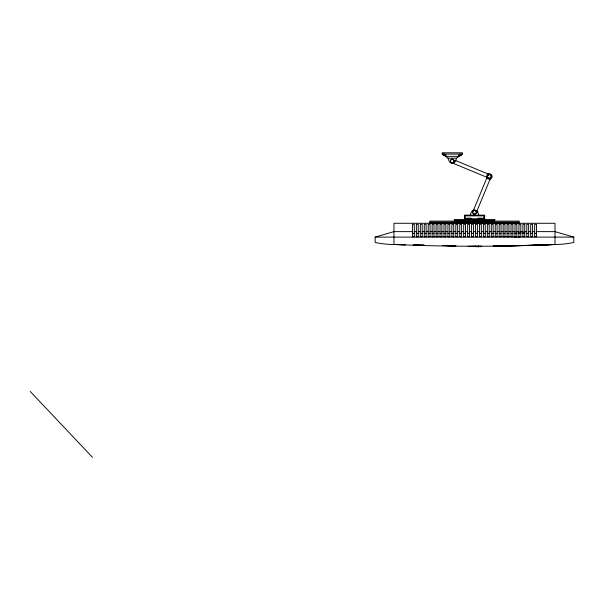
<?xml version="1.0" encoding="UTF-8"?>
<svg xmlns="http://www.w3.org/2000/svg" width="604" height="604" viewBox="0 0 604 604"><rect width="100%" height="100%" fill="white"/><g stroke="black" fill="none" stroke-linecap="round" stroke-linejoin="round"><path stroke-width="0.91" d="M524.702 236.76L524.717 231.626L526.779 231.626M520.776 236.76L520.822 231.626L522.905 231.626L522.86 236.76M514.948 233.771L514.955 233.371L516.82 233.371L516.805 233.771M514.948 232.019L514.955 231.626L512.864 231.626M516.805 232.019L516.82 231.626L518.904 231.626L518.889 237.515M518.889 233.771L518.934 224.326L520.822 224.326L520.822 233.371L518.904 233.371M456.586 158.165L455.514 161.064A3.428 3.428 0 0 1 449.082 161.064L448.009 158.165L442.196 154.095L442.196 152.789L462.4 152.789L462.4 154.095L456.586 158.165L448.009 158.165M470.244 215.145L471.316 212.246A3.428 3.428 0 0 1 477.749 212.246L478.821 215.145M476.941 211L490.289 178.693M481.267 246.009L480.935 246.719M475.801 246.719L480.829 246.591M445.775 156.142L445.435 156.361L459.161 156.361C457.628 155.439 460.127 154.345 460.995 155.077M487.692 174.239L488.092 174.005M443.6 154.095L443.6 155.077L445.865 155.432A1.903 0.951 0 0 1 445.827 156.066L445.427 156.361M443.6 155.077L444.136 154.911M452.298 162.952L453.634 162.4L454.185 161.064L453.634 159.728L452.298 159.177L450.961 159.728L450.41 161.064L450.961 162.4L487.088 177.365L472.645 212.246L473.196 213.582L474.533 214.133L475.869 213.582L476.42 212.246L475.869 210.909L474.533 210.358L473.196 210.909M473.181 210.283L473.846 210.079M405.261 244.696L393.951 244.484A88.546 88.546 0 0 1 375.159 242.431L375.159 237.1L393.951 231.626L412.434 231.626M489.731 179.162L490.146 179.048M452.298 163.306L452.977 163.239M541.199 244.914L528.168 245.337A1648.263 1648.263 0 0 1 525.412 245.413M543.691 244.816L555 244.484A88.546 88.546 0 0 0 573.8 242.431L573.8 237.1L555 231.626L536.526 231.626M442.196 154.095L462.4 154.095M445.835 155.077L443.223 155.077L443.223 154.095M458.768 155.077L461.388 155.077L461.388 154.095M464.431 217.319L465.125 217.319M483.94 217.319L484.635 217.319M467.277 218.535L470.916 218.505M478.187 218.535L481.826 218.565M467.277 218.739L470.916 218.64M478.187 218.64L481.826 218.686M464.431 218.776L484.635 218.776M454.329 220.52L494.736 220.52M429.852 222.189L519.1 222.189M429.852 223.065L519.1 223.065M453.347 223.261L457.945 223.261M458.542 223.261L460.006 223.261M460.799 223.261L464.869 223.261M465.42 223.261L469.935 223.261M470.297 223.261L474.774 223.261M475.137 223.261L479.916 223.261M480.391 223.261L484.461 223.261M485.057 223.261L489.836 223.261M490.04 223.261L494.978 223.261M414.291 231.626L416.375 231.626M418.24 231.626L420.324 231.626M422.181 231.626L424.265 231.626M426.122 231.626L428.206 231.626M430.063 231.626L432.147 231.626M434.012 231.626L436.088 231.626M437.953 231.626L440.037 231.626M441.894 231.626L443.978 231.626M445.835 231.626L447.919 231.626M449.784 231.626L451.86 231.626M453.725 231.626L455.809 231.626M457.666 231.626L459.75 231.626M461.607 231.626L463.691 231.626M465.548 231.626L467.632 231.626M469.497 231.626L471.573 231.626M473.438 231.626L475.522 231.626M477.379 231.626L479.463 231.626M481.32 231.626L483.404 231.626M485.269 231.626L487.345 231.626M489.21 231.626L491.294 231.626M493.151 231.626L495.235 231.626M497.092 231.626L499.176 231.626M501.033 231.626L503.117 231.626M504.982 231.626L507.066 231.626M508.923 231.626L511.007 231.626M528.636 231.626L530.72 231.626M532.577 231.626L534.661 231.626M412.434 233.371L414.291 233.371M416.375 233.371L418.24 233.371M420.324 233.371L422.181 233.371M424.265 233.371L426.122 233.371M428.206 233.371L430.063 233.371M432.147 233.371L434.012 233.371M436.088 233.371L437.953 233.371M440.037 233.371L441.894 233.371M443.978 233.371L445.835 233.371M447.919 233.371L449.784 233.371M451.86 233.371L453.725 233.371M455.809 233.371L457.666 233.371M459.75 233.371L461.607 233.371M463.691 233.371L465.548 233.371M467.632 233.371L469.497 233.371M471.573 233.371L473.438 233.371M475.522 233.371L477.379 233.371M479.463 233.371L481.32 233.371M483.404 233.371L485.269 233.371M487.345 233.371L489.21 233.371M491.294 233.371L493.151 233.371M495.235 233.371L497.092 233.371M499.176 233.371L501.033 233.371M503.117 233.371L504.982 233.371M507.066 233.371L508.923 233.371M511.007 233.371L512.864 233.371M526.779 233.371L528.636 233.371M530.72 233.371L532.577 233.371M534.661 233.371L536.526 233.371M412.434 236.708L414.291 236.708M416.375 236.708L418.24 236.708M420.324 236.708L422.181 236.708M424.265 236.708L426.122 236.708M428.206 236.708L430.063 236.708M432.147 236.708L434.012 236.708M436.088 236.708L437.953 236.708M440.037 236.708L441.894 236.708M443.978 236.708L445.835 236.708M447.919 236.708L449.784 236.708M451.86 236.708L453.725 236.708M455.809 236.708L457.666 236.708M459.75 236.708L461.607 236.708M463.691 236.708L465.548 236.708M467.632 236.708L469.497 236.708M471.573 236.708L473.438 236.708M475.522 236.708L477.379 236.708M479.463 236.708L481.32 236.708M483.404 236.708L485.269 236.708M487.345 236.708L489.21 236.708M491.294 236.708L493.151 236.708M495.235 236.708L497.092 236.708M499.176 236.708L501.033 236.708M503.117 236.708L504.982 236.708M507.066 236.708L508.923 236.708M511.007 236.708L512.864 236.708M514.948 236.708L516.805 236.708M518.889 236.708L520.754 236.708M522.837 236.708L524.695 236.708M526.779 236.708L528.636 236.708M530.72 236.708L532.577 236.708M534.661 236.708L536.526 236.708M375.159 237.1L573.8 237.1M468.062 246.251L471.211 246.251M471.399 246.251L472.69 246.251M472.849 246.251L474.359 246.009M474.48 246.251L475.884 246.251M476.027 246.251L477.432 246.251M477.621 246.251L478.912 246.251M479.168 246.251L479.629 246.251M479.833 246.251L481.282 246.251M468.5 246.538L473.423 246.538M405.133 244.658L393.951 244.484L393.951 223.284L555 223.284L555 244.484A1688.301 1688.301 0 0 1 524.838 245.503M413.181 244.937L424.129 245.118M423.827 245.096L413.914 244.914M404.937 244.748L393.951 244.484A1848.467 1848.467 0 0 0 555 244.484A1666.474 1666.474 0 0 1 494.51 245.994M455.356 160.445L488.425 174.141M476.496 210.622L477.749 212.246M30.2 391.422L92.457 457.311M475.469 246.009L475.952 246.591M486.952 177.704L487.179 178.105M486.635 176.783L486.756 177.229M536.526 236.76L536.526 224.326L534.661 224.326L534.661 236.76M532.577 236.76L532.577 224.326L530.72 224.326L530.72 236.76M528.636 236.76L528.636 224.326L526.779 224.326L526.779 236.76M519.1 223.284L519.1 221.102L429.852 221.102L429.852 223.284M516.805 237.515L516.85 224.326L514.978 224.326L514.948 237.515M512.864 236.76L512.864 224.326L511.007 224.326L511.007 236.76M508.923 236.76L508.923 224.326L507.066 224.326L507.066 236.76M504.982 236.76L504.982 224.326L503.117 224.326L503.117 236.76M501.033 236.76L501.033 224.326L499.176 224.326L499.176 236.76M497.092 236.76L497.092 224.326L495.235 224.326L495.235 236.76M493.151 236.76L493.151 224.326L491.294 224.326L491.294 236.76M489.21 236.76L489.21 224.326L487.345 224.326L487.345 236.76M485.269 236.76L485.269 224.326L483.404 224.326L483.404 236.76M484.635 219.501L484.635 215.145L464.431 215.145L464.431 219.501M483.94 218.776L483.94 215.87L465.125 215.87L465.125 218.776M481.826 218.942L481.826 218.195L478.187 218.195L478.187 218.942M481.32 236.76L481.32 224.326L479.463 224.326L479.463 236.76M477.379 236.76L477.379 224.326L475.522 224.326L475.522 236.76M473.438 236.76L473.438 224.326L471.573 224.326L471.573 236.76M470.916 218.942L470.916 218.195L467.277 218.195L467.277 218.942M469.497 236.76L469.497 224.326L467.632 224.326L467.632 236.76M465.548 236.76L465.548 224.326L463.691 224.326L463.691 236.76M461.607 236.76L461.607 224.326L459.75 224.326L459.75 236.76M460.082 154.095L460.082 155.077M457.666 236.76L457.666 224.326L455.809 224.326L455.809 236.76M453.725 236.76L453.725 224.326L451.86 224.326L451.86 236.76M449.784 236.76L449.784 224.326L447.919 224.326L447.919 236.76M445.835 236.76L445.835 224.326L443.978 224.326L443.978 236.76M444.529 154.095L444.529 155.077M441.894 236.76L441.894 224.326L440.037 224.326L440.037 236.76M437.953 236.76L437.953 224.326L436.088 224.326L436.088 236.76M434.012 236.76L434.012 224.326L432.147 224.326L432.147 236.76M430.063 236.76L430.063 224.326L428.206 224.326L428.206 236.76M426.122 236.76L426.122 224.326L424.265 224.326L424.265 236.76M422.181 236.76L422.181 224.326L420.324 224.326L420.324 236.76M418.24 236.76L418.24 224.326L416.375 224.326L416.375 236.76M414.291 236.76L414.291 224.326L412.434 224.326L412.434 236.76M522.951 245.549A1688.301 1688.301 0 0 1 493.717 245.979M455.99 245.798A1688.301 1688.301 0 0 1 442.785 245.534M520.807 245.526A1648.263 1648.263 0 0 1 493.181 245.949M455.431 245.783A1648.263 1648.263 0 0 1 442.543 245.526M455.408 245.805A1666.474 1666.474 0 0 1 442.377 245.534M488.017 175.077L487.458 176.413L488.017 177.75L489.353 178.301L490.69 177.75L491.241 176.413L490.69 175.077L489.353 174.518L488.017 175.077M478.368 246.009L478.368 246.719L478.368 246.009M494.736 219.501L454.329 219.501L454.329 220.815L494.736 220.815L494.736 219.501M524.717 224.326L522.905 224.326L522.905 233.371L524.717 233.371L524.717 224.326M487.692 178.61A2.756 2.756 0 0 0 492.101 176.783A2.756 2.756 0 0 0 488.311 173.877A2.756 2.756 0 0 0 487.692 178.61M473.589 213.884A1.887 1.887 0 0 0 476.42 212.246A1.887 1.887 0 0 0 473.589 210.607A1.887 1.887 0 0 0 473.589 213.884M451.354 162.703A1.887 1.887 0 0 0 454.185 161.064A1.887 1.887 0 0 0 451.354 159.426A1.887 1.887 0 0 0 451.354 162.703M488.409 178.044A1.887 1.887 0 0 0 491.241 176.413A1.887 1.887 0 0 0 488.409 174.775A1.887 1.887 0 0 0 488.409 178.044"/></g></svg>
